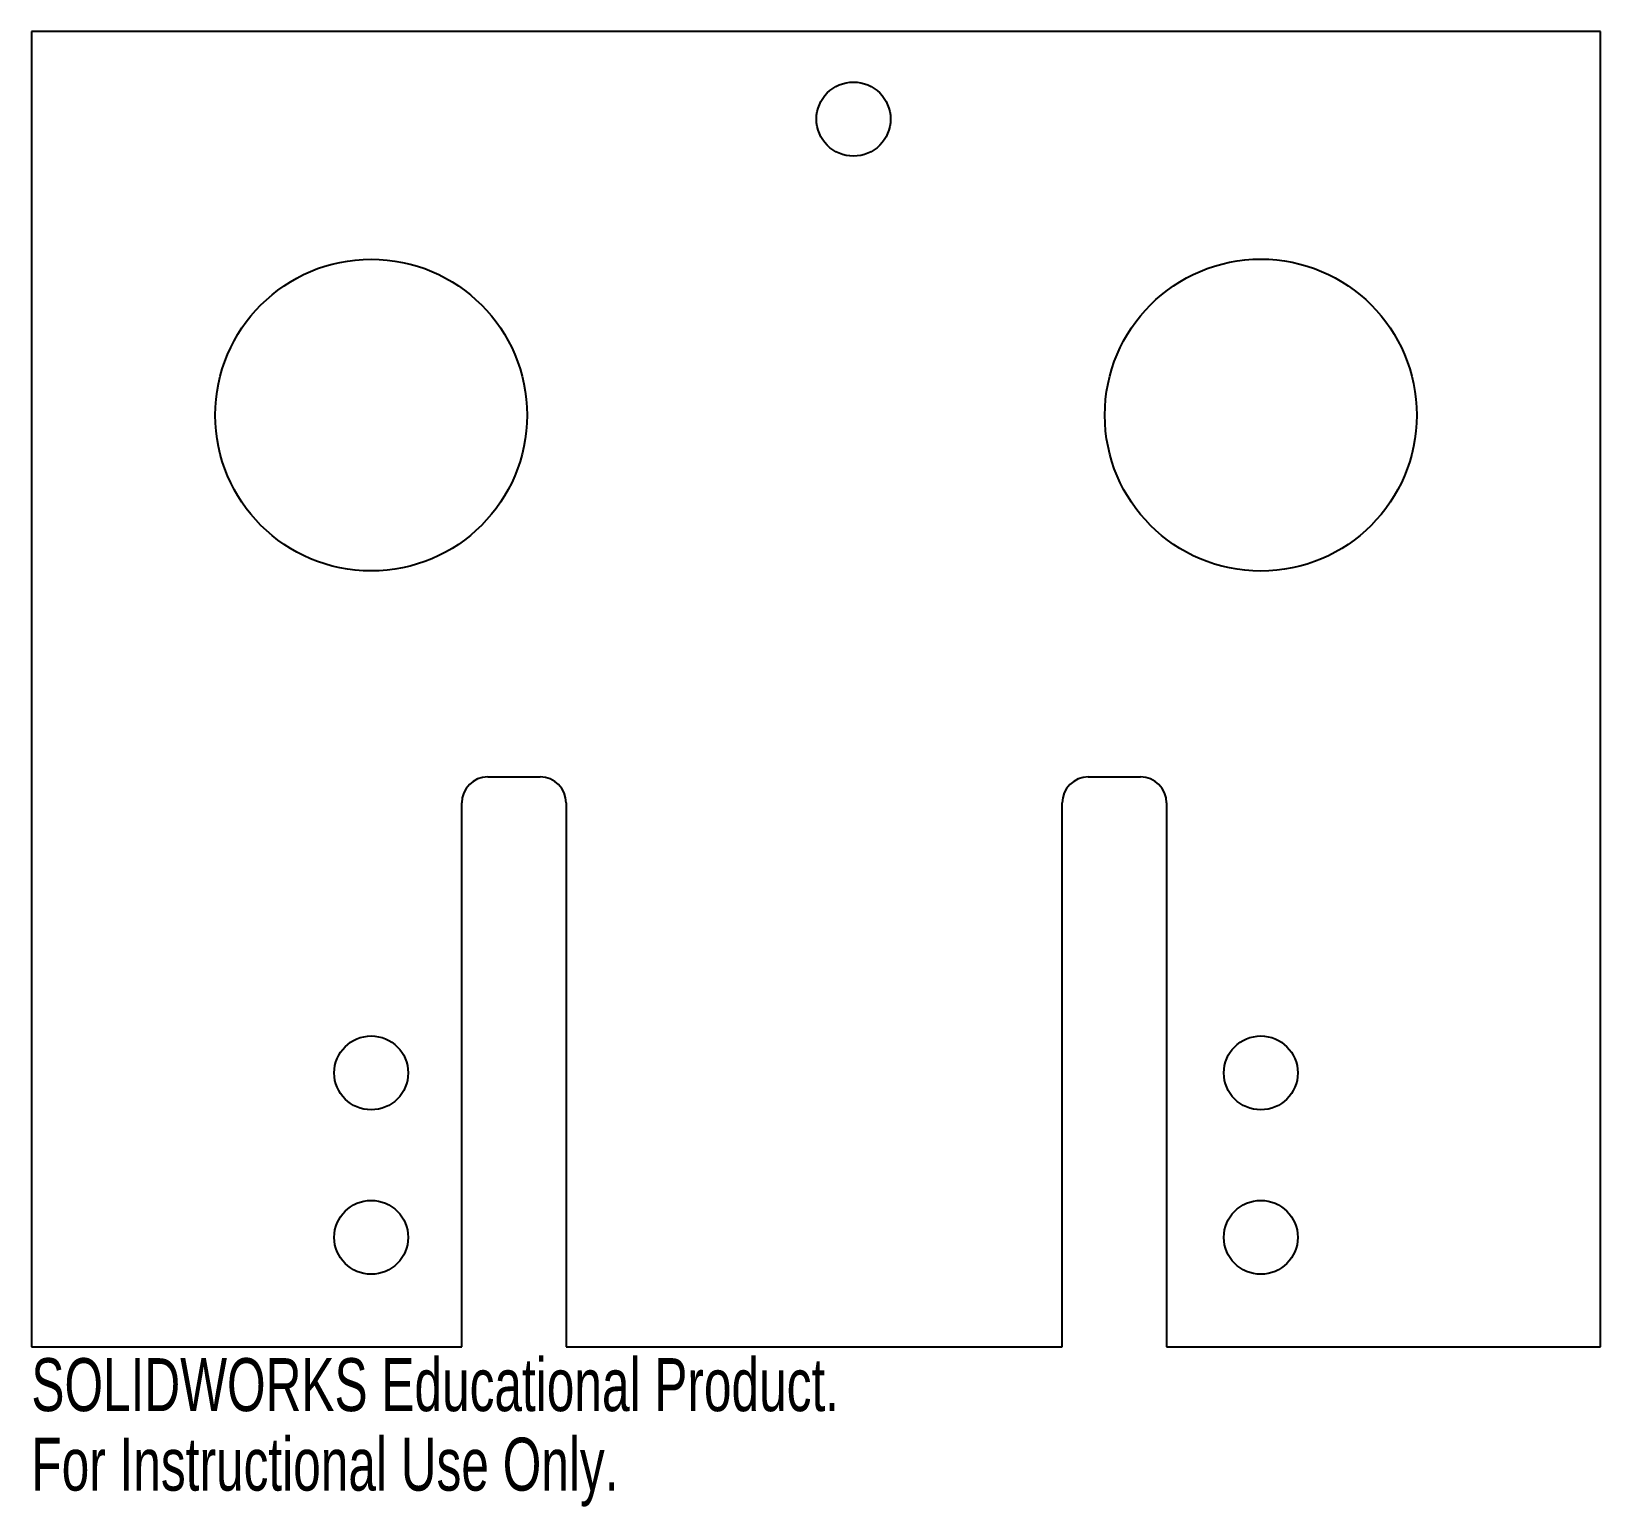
# Model space of a CAD drawing. Header units: millimetres. Extents: x 0 to 143, y -135 to 0.
import ezdxf

# ---------------------------------------------------------------- set-up
doc = ezdxf.new("R2010")
doc.units = ezdxf.units.MM
doc.styles.add('SLDTEXTSTYLE0', font='TXT', dxfattribs={"width": 0.7})

msp = doc.modelspace()

# ---------------------------------------------------------------- linework, layer by layer
at = {"color": 7, "linetype": 'Continuous', "lineweight": 25}
for p, q in [((0, 0), (0, -120)), ((143.16, 0), (0, 0)), ((143.16, -120), (143.16, 0)), ((41.64, -68), (46.41, -68)), ((96.42, -68), (101.18, -68)), ((39.26, -120), (39.26, -70.38)), ((48.79, -70.38), (48.79, -120)), ((94.03, -120), (94.03, -70.38)), ((103.56, -70.38), (103.56, -120)), ((0, -120), (39.26, -120)), ((48.79, -120), (94.03, -120)), ((103.56, -120), (143.16, -120))]:
    msp.add_line(p, q, dxfattribs=at)
for centre, radius in [((75, -8), 3.38), ((31, -35), 14.22), ((112.16, -35), 14.23), ((31, -95), 3.37), ((112.16, -95), 3.37), ((31, -110), 3.37), ((112.16, -110), 3.37)]:
    msp.add_circle(centre, radius, dxfattribs=at)
for centre, start, end in [((41.64, -70.38), 90, 180), ((46.41, -70.38), 0, 90), ((96.42, -70.38), 90, 180), ((101.18, -70.38), 0, 90)]:
    msp.add_arc(centre, 2.38, start, end, dxfattribs=at)

# ---------------------------------------------------------------- texts
at = {"color": 7, "linetype": 'Continuous', "char_height": 4.8336, "attachment_point": 1, "style": 'SLDTEXTSTYLE0'}
for s, insert in [('SOLIDWORKS Educational Product.', (0, -121.02)), ('For Instructional Use Only.', (0, -128.27))]:
    msp.add_mtext(s, dxfattribs=dict(at, insert=insert))

doc.saveas('drawing.dxf')
